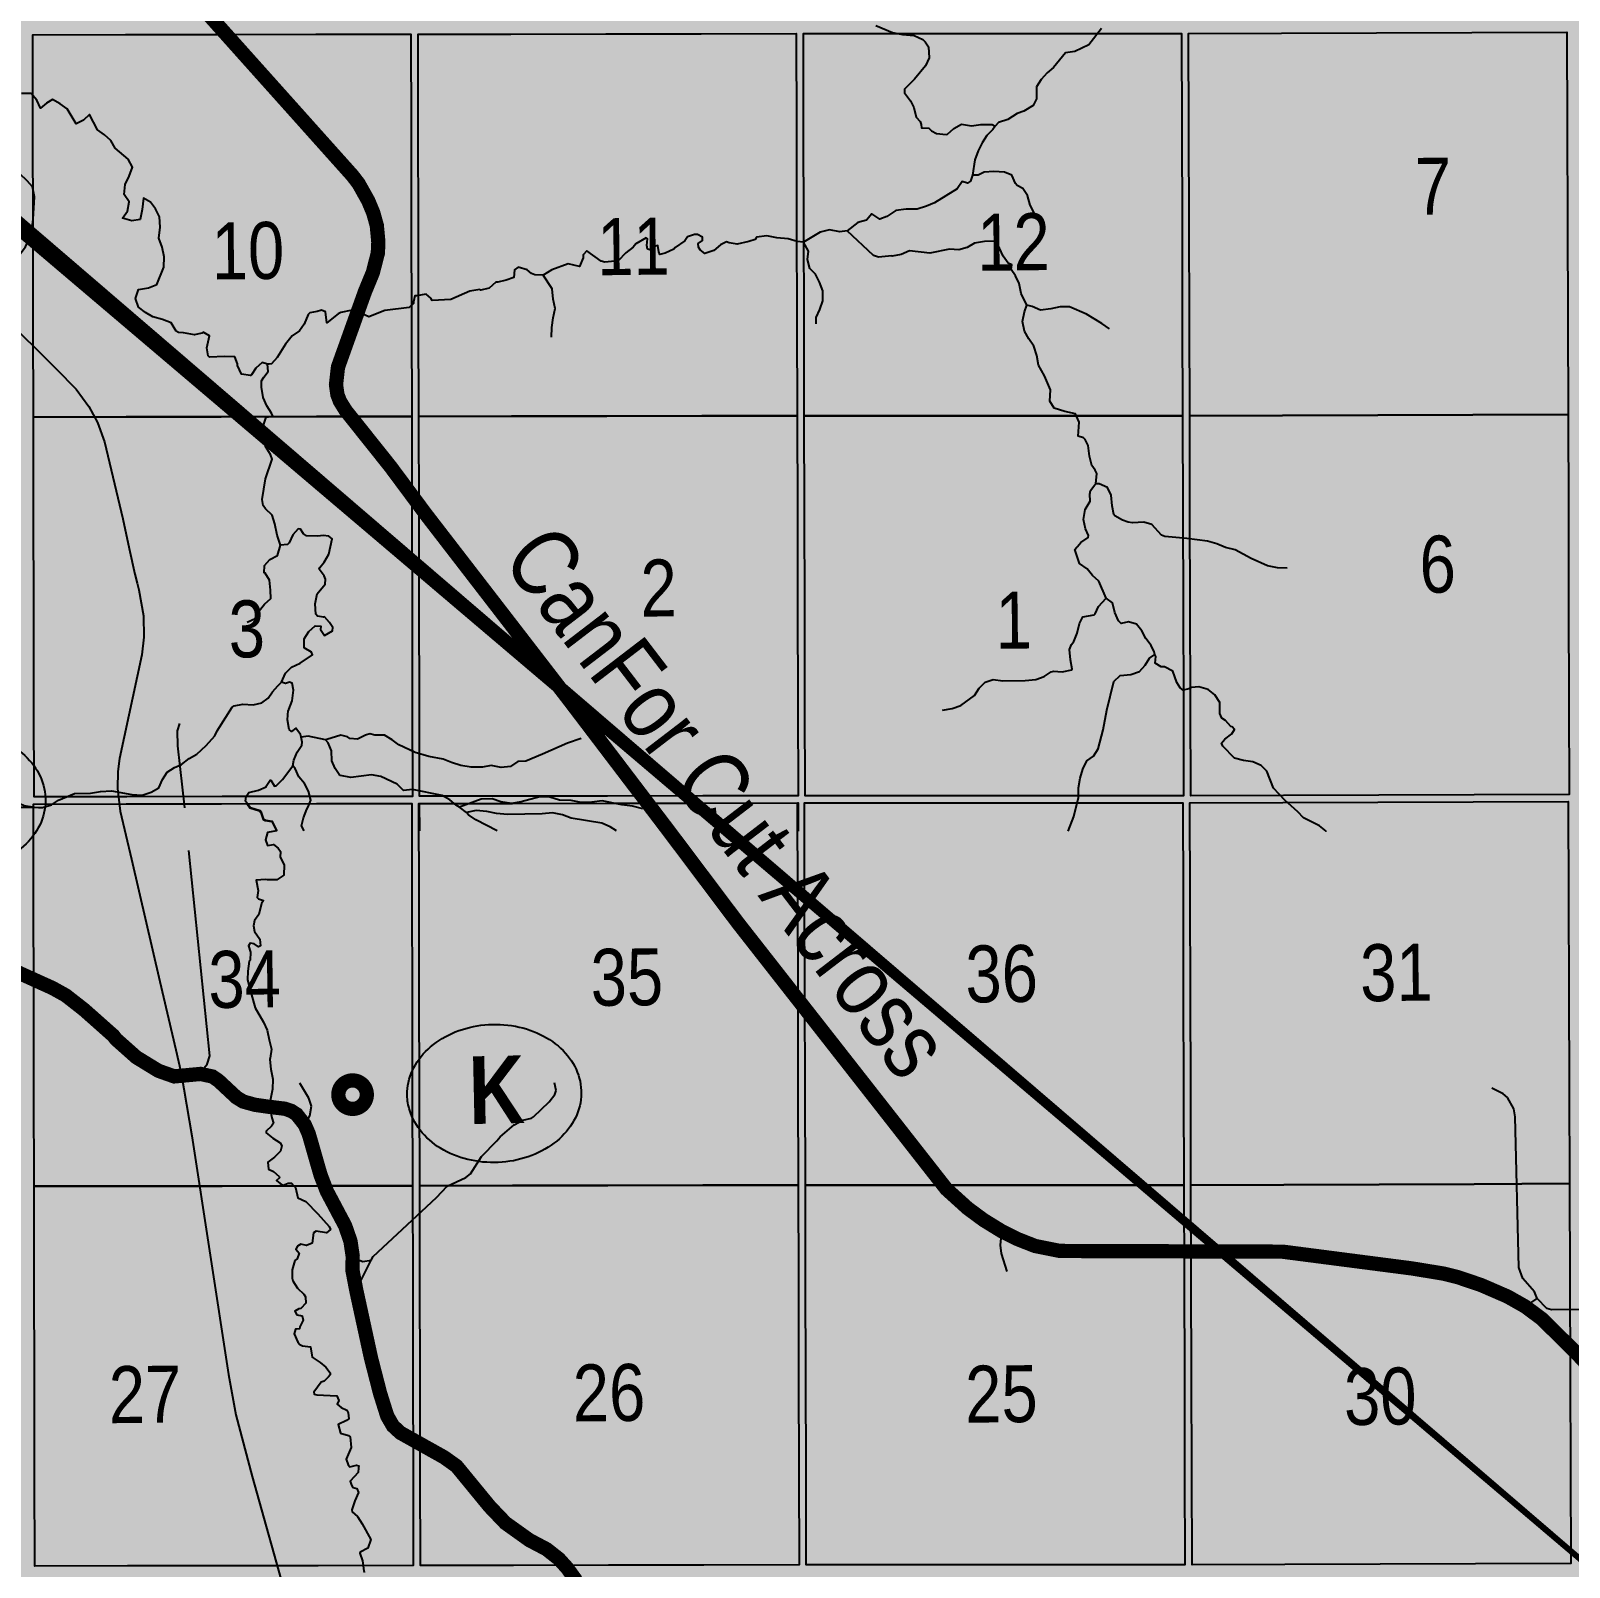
# Model space of a CAD drawing. Extents: x 405326 to 424052, y 6044755 to 6062236.
# Drawn here: x 417105 to 417320.5, y 6050368.1 to 6050583.2 of the extents above; entities that cross this region are included whole.
import ezdxf
from ezdxf.enums import TextEntityAlignment as Align

# ---------------------------------------------------------------- set-up
doc = ezdxf.new("R2010")
doc.units = 0
doc.header["$LTSCALE"] = 5
doc.linetypes.add('DASHED2', pattern=[9.525, 6.35, -3.175])
for name, color, linetype in [('33', 20, 'Continuous'), ('39', 28, 'Continuous'), ('P-PROPOSED', 10, 'Continuous'), ('Quarters', 8, 'Continuous'), ('RoadSeg', 57, 'DASHED2'), ('ROUTE-MAP-ROUTE', 90, 'Continuous'), ('T-WATER', 160, 'Continuous')]:
    doc.layers.add(name, color=color, linetype=linetype)
doc.layers.add('ROUTE-MAP-BACKGROUND-H', color=7, linetype='Continuous', true_color=0xf0ebff)
doc.styles.add('120', font='ARIALN.TTF', dxfattribs={"height": 13})
doc.styles.add('BOLD', font='ARIALNB.TTF')
doc.styles.add('TXT', font='ARIALN.TTF', dxfattribs={"height": 0.2})
doc.linetypes.add('TRACKS', pattern='A,3.81,[130,ltypeshp1.shx,S=6.35,R=0,X=0,Y=0],3.81', length=7.62)

# ---------------------------------------------------------------- blocks, each defined once
blk = doc.blocks.new('AA')
at = {"const_width": 4}
blk.add_lwpolyline([(-1, 0, 1), (1, 0, 1)], format="xyb", close=True, dxfattribs=at)
blk.add_circle((0, 0), 2)
blk = doc.blocks.new('Route_Letters')
h = blk.add_hatch(color=255)
h.dxf.hatch_style = 1
edge = h.paths.add_edge_path()
edge.add_ellipse((-0.12, 0.46), major_axis=(-11.97, 0), ratio=0.789318, start_angle=0, end_angle=360)
at = {"color": 5}
blk.add_open_spline([(-12.34, 0.46), (-12.34, -0.25), (-12.24, -0.97), (-11.72, -2.79), (-11.14, -3.88), (-9.56, -5.81), (-8.54, -6.66), (-6.22, -8.02), (-4.9, -8.54), (-2.12, -9.17), (-0.66, -9.3), (2.22, -9.13), (3.64, -8.84), (6.27, -7.89), (7.48, -7.22), (9.54, -5.6), (10.38, -4.64), (11.6, -2.54), (11.97, -1.4), (12.18, 0.91), (12.02, 2.08), (11.2, 4.3), (10.54, 5.35), (8.8, 7.2), (7.72, 7.99), (5.29, 9.24), (3.93, 9.68), (1.11, 10.18), (-0.35, 10.23), (-3.22, 9.91), (-4.61, 9.55), (-7.16, 8.47), (-8.32, 7.75), (-10.24, 6.02), (-11, 5.02), (-12.05, 2.86), (-12.32, 1.7), (-12.34, 0.52), (-12.34, 0.49), (-12.34, 0.46)], degree=3, knots=[0, 0, 0, 0, 0.219529, 0.219529, 0.575727, 0.575727, 0.931924, 0.931924, 1.288121, 1.288121, 1.644318, 1.644318, 2.000515, 2.000515, 2.356712, 2.356712, 2.712909, 2.712909, 3.069107, 3.069107, 3.425304, 3.425304, 3.781501, 3.781501, 4.137698, 4.137698, 4.493895, 4.493895, 4.850092, 4.850092, 5.20629, 5.20629, 5.562487, 5.562487, 5.918684, 5.918684, 6.274881, 6.274881, 6.283185, 6.283185, 6.283185, 6.283185], dxfattribs=at)
at = {"color": 14, "style": 'BOLD'}
blk.add_attdef('A', text='', height=9.5, dxfattribs=at).set_placement((0.22, 0.98), align=Align.MIDDLE)

msp = doc.modelspace()

# ---------------------------------------------------------------- hatches: boundary and pattern name
at = {"layer": 'ROUTE-MAP-BACKGROUND-H'}
h = msp.add_hatch(color=256, dxfattribs=at)
h.dxf.hatch_style = 1
h.paths.add_polyline_path([(417500.313, 6050470.993), (417499.828, 6050583.719), (417489.556, 6051448.866), (416064.545, 6051448.577), (416073.609, 6050477.938), (416071.924, 6050150.968), (416104.424, 6050150.804), (416615.018, 6050150.686), (416614.752, 6050098.449), (417501.84, 6050099.469), (417600.187, 6050099.469), (417600.187, 6050157.259), (417501.84, 6050157.777)])

# ---------------------------------------------------------------- linework, layer by layer
at = {"flags": 128}
msp.add_lwpolyline([(417432.321, 6050275.117, 0, 4.992, 0), (416765.681, 6050844.163, 4.992, 0, 0), (416430.349, 6051104.067, 0, 0, 0)], format="xyseb", dxfattribs=at)
at = {"layer": '39', "linetype": 'TRACKS', "flags": 128}
msp.add_lwpolyline([(416503.607, 6051030.809), (416502.861, 6051032.759), (416502.701, 6051033.902), (416502.703, 6051034.848), (416503.047, 6051035.976), (416503.195, 6051036.343), (416504.275, 6051038.909), (416504.215, 6051041.182), (416504.118, 6051041.86), (416503.421, 6051043.386), (416498.744, 6051050.496), (416497.98, 6051051.641), (416497.428, 6051052.39), (416496.354, 6051053.253), (416495.541, 6051053.721), (416492.529, 6051054.716), (416491.471, 6051055.212), (416490.918, 6051055.693), (416490.186, 6051056.344), (416489.098, 6051057.871), (416489.55, 6051055.767), (416490.098, 6051053.211), (416491.069, 6051050.344), (416492.22, 6051047.716), (416493.6, 6051045.313), (416495.533, 6051042.5), (416499.529, 6051036.718), (416503.607, 6051030.809), (416507.132, 6051025.636), (416508.236, 6051023.841), (416509.275, 6051021.905), (416510.459, 6051019.319), (416511.382, 6051016.424), (416516.855, 6050991.331), (416517.372, 6050989.058), (416518.293, 6050984.85), (416519.213, 6050980.755), (416520.376, 6050975.544), (416520.569, 6050974.259), (416520.727, 6050972.001), (416520.775, 6050971.436), (416520.728, 6050964.563), (416520.835, 6050945.861), (416521.092, 6050943.701), (416521.479, 6050942.035), (416522.306, 6050939.521), (416522.776, 6050938.461), (416523.654, 6050936.978), (416524.889, 6050935.168), (416526.272, 6050933.655), (416527.803, 6050932.354), (416528.828, 6050931.364), (416531.075, 6050929.567), (416543.043, 6050919.974), (416556.559, 6050909.123), (416563.562, 6050903.521), (416574.217, 6050896.233), (416586.681, 6050887.73), (416592.433, 6050883.797), (416613.569, 6050869.382), (416621.212, 6050863.98), (416626.362, 6050860.486), (416630.454, 6050858.095), (416632.101, 6050857.119), (416638.116, 6050853.484), (416638.833, 6050853.06), (416648.681, 6050847.317), (416652.594, 6050845.04), (416670.84, 6050834.293), (416672.568, 6050833.275), (416694.91, 6050820.339), (416705.561, 6050814.092), (416708.04, 6050812.622), (416716.571, 6050807.619), (416719.149, 6050806.22), (416719.475, 6050806.05), (416723.015, 6050804.594), (416728.204, 6050803.179), (416733.817, 6050802.061), (416737.733, 6050800.929), (416740.017, 6050799.912), (416741.045, 6050799.276), (416742.971, 6050797.807), (416744.716, 6050796.197), (416746.233, 6050794.348), (416747.571, 6050792.273), (416749.234, 6050788.871), (416749.74, 6050787.657), (416751.893, 6050783.069), (416752.513, 6050782.01), (416753.263, 6050781.064), (416757.93, 6050775.601), (416759.791, 6050774.104), (416761.749, 6050773.088), (416761.994, 6050772.961), (416764.59, 6050772.184), (416768.771, 6050771.35), (416770.028, 6050770.969), (416772.168, 6050769.727), (416773.099, 6050768.937), (416773.85, 6050767.991), (416774.47, 6050766.961), (416775.009, 6050765.818), (416775.841, 6050763.306), (416776.085, 6050761.866), (416776.493, 6050760.582), (416777.439, 6050758.154), (416779.626, 6050753.526), (416781.323, 6050750.167), (416782.107, 6050749.264), (416782.516, 6050748.883), (416782.793, 6050748.629), (416782.973, 6050748.46), (416784.819, 6050746.964), (416788.792, 6050744.116), (416791.447, 6050741.811), (416793.092, 6050740.087), (416793.826, 6050739.112), (416794.428, 6050738.025), (416795.504, 6050735.766), (416796.368, 6050733.239), (416797.037, 6050730.543), (416797.966, 6050726.437), (416799.042, 6050722.4), (416800.493, 6050718.758), (416802.238, 6050715.469), (416802.743, 6050714.254), (416803.069, 6050712.914), (416803.51, 6050711.686), (416803.82, 6050710.331), (416805.271, 6050706.703), (416807.228, 6050703.484), (416808.827, 6050701.732), (416809.659, 6050700.87), (416810.589, 6050700.121), (416812.955, 6050698.468), (416813.689, 6050697.959), (416817.753, 6050694.724), (416819.091, 6050693.241), (416820.136, 6050691.815), (416821.099, 6050690.149), (416821.915, 6050688.469), (416822.404, 6050687.03), (416823.025, 6050684.814), (416823.286, 6050683.276), (416823.368, 6050681.921), (416823.302, 6050679.015), (416822.959, 6050677.012), (416822.568, 6050675.249), (416821.963, 6050673.655), (416821.016, 6050671.638), (416817.815, 6050665.265), (416816.933, 6050663.235), (416816.312, 6050661.373), (416815.952, 6050659.61), (416815.772, 6050657.692), (416815.82, 6050656.168), (416816.032, 6050654.277), (416816.227, 6050653.374), (416816.912, 6050650.848), (416817.532, 6050649.013), (416817.957, 6050648.053), (416819.426, 6050645.469), (416820.944, 6050643.294), (416822.104, 6050642.136), (416823.296, 6050641.147), (416824.815, 6050640.073), (416827.15, 6050638.857), (416828.898, 6050638.15), (416831.805, 6050637.427), (416836.984, 6050637.24), (416839.745, 6050637.731), (416840.382, 6050637.844), (416842.375, 6050638.463), (416842.636, 6050638.548), (416842.897, 6050638.618), (416845.887, 6050639.548), (416848.68, 6050640.181), (416850.33, 6050640.307), (416855.246, 6050640.419), (416858.889, 6050640.629), (416861.502, 6050641.179), (416868.769, 6050643.803), (416871.382, 6050644.41), (416883.025, 6050645.443), (416885.426, 6050645.416), (416886.912, 6050645.346), (416893.021, 6050645.066), (416899.348, 6050645.745), (416902.192, 6050645.435), (416904.317, 6050644.772), (416905.641, 6050644.081), (416906.213, 6050643.729), (416906.72, 6050643.404), (416908.028, 6050642.262), (416909.123, 6050640.992), (416915.156, 6050634.502), (416916.219, 6050633.628), (416918.606, 6050631.921), (416919.799, 6050631.286), (416932.584, 6050625.054), (416933.811, 6050624.518), (416934.988, 6050624.124), (416936.148, 6050623.913), (416937.293, 6050623.814), (416938.453, 6050623.871), (416942.981, 6050624.382), (416944.289, 6050624.425), (416945.662, 6050624.341), (416947.019, 6050624.031), (416948.114, 6050623.608), (416949.144, 6050623.058), (416950.142, 6050622.396), (416951.189, 6050621.479), (416952.121, 6050620.35), (416955.016, 6050615.907), (416956.26, 6050614.158), (416956.996, 6050613.481), (416958.451, 6050612.339), (416959.808, 6050611.62), (416964.043, 6050609.887), (416969.472, 6050607.717), (416971.974, 6050607.281), (416974.017, 6050607.367), (416976.224, 6050608.075), (416978.299, 6050609.177), (416980.146, 6050609.855), (416981.976, 6050610.746), (416983.807, 6050611.396), (416987.092, 6050611.949), (416989.054, 6050612.064), (416992.47, 6050612.433), (416993.532, 6050612.547), (416997.848, 6050612.579), (416999.744, 6050612.425), (417001.952, 6050612.131), (417002.213, 6050612.089), (417007.265, 6050611.077), (417013.43, 6050608.628), (417015.295, 6050607.571), (417016.702, 6050606.571), (417018.289, 6050605.034), (417019.5, 6050603.638), (417024.572, 6050599.523), (417031.034, 6050594.859), (417033.308, 6050593.69), (417037.659, 6050592.228), (417040.03, 6050591.567), (417043.449, 6050589.652), (417047.083, 6050585.86), (417050.422, 6050582.35), (417053.761, 6050579.335), (417061.68, 6050575.76), (417064.559, 6050574.113), (417067.014, 6050572.931), (417069.174, 6050571.438), (417071.613, 6050569.085), (417076.132, 6050564.519), (417080.504, 6050560.136), (417081.077, 6050559.714), (417082.223, 6050558.869), (417084.531, 6050557.574), (417089.474, 6050554.604), (417091.667, 6050552.885), (417101.036, 6050543.417), (417108.62, 6050535.893), (417111.388, 6050533.019), (417113.175, 6050530.637), (417114.405, 6050528.353), (417115.375, 6050525.646), (417117.944, 6050514.869), (417118.817, 6050510.75), (417119.608, 6050507.153), (417119.937, 6050505.869), (417120.168, 6050504.952), (417120.828, 6050501.313), (417120.899, 6050498.307), (417120.608, 6050495.837), (417117.474, 6050481.354), (417117.216, 6050479.505), (417117.187, 6050477.134), (417117.568, 6050473.974), (417119.134, 6050467.231), (417123.106, 6050450.149), (417125.348, 6050440.558), (417126.106, 6050437.299), (417127.611, 6050428.525), (417132.744, 6050395.105), (417133.769, 6050389.448), (417136.061, 6050380.845), (417141.022, 6050363.003), (417141.417, 6050361.833), (417142.486, 6050359.493), (417143.832, 6050357.477), (417144.636, 6050356.604), (417146.506, 6050355.083), (417149.278, 6050352.704), (417153.18, 6050349.734), (417154.805, 6050348.057), (417156.874, 6050345.197), (417157.235, 6050344.577), (417162.017, 6050336.515), (417167.867, 6050326.705), (417168.442, 6050325.846), (417170.871, 6050322.972), (417173.448, 6050320.508), (417186.512, 6050308.004), (417187.595, 6050307.033), (417188.399, 6050306.146), (417189.927, 6050304.258), (417190.453, 6050303.455), (417191.932, 6050301.13), (417194.35, 6050296.831), (417195.04, 6050295.873), (417196.191, 6050293.815), (417196.816, 6050292.66), (417198.082, 6050290.631), (417198.642, 6050289.461), (417200.171, 6050286.811), (417200.467, 6050286.276), (417201.999, 6050282.85), (417202.378, 6050281.581), (417202.893, 6050278.746), (417206.152, 6050265.348), (417207.773, 6050258.706), (417210.818, 6050246.126), (417211.594, 6050243.602), (417212.534, 6050241.319), (417213.669, 6050239.205), (417217.237, 6050234.359), (417229.108, 6050218.456), (417230.045, 6050217.315), (417233.315, 6050213.894), (417241.613, 6050205.462), (417242.583, 6050204.449), (417250.488, 6050196.186), (417251.967, 6050194.708), (417253.365, 6050193.117), (417254.451, 6050191.441), (417255.391, 6050189.482), (417255.97, 6050187.536), (417256.221, 6050185.561), (417256.259, 6050183.572), (417255.825, 6050180.565), (417254.965, 6050177.275), (417254.282, 6050175.213), (417253.294, 6050171.204), (417251.378, 6050164.211), (417251.085, 6050163.195), (417250.745, 6050161.472), (417250.802, 6050158.114), (417251.238, 6050153.743), (417251.472, 6050152.021), (417251.533, 6050151.167)], dxfattribs=at)
at = {"layer": 'P-PROPOSED', "color": 90, "const_width": 1.999, "flags": 128}
msp.add_lwpolyline([(417128.208, 6050587.39), (417144.056, 6050569.68), (417150.091, 6050562.935), (417150.946, 6050561.823), (417152.295, 6050559.422), (417152.997, 6050557.74), (417153.501, 6050555.954), (417153.717, 6050553.63), (417153.649, 6050552.098), (417152.943, 6050549.355), (417151.835, 6050546.669), (417148.067, 6050536.141), (417147.787, 6050533.673), (417147.983, 6050532.28), (417148.336, 6050531.355), (417149.128, 6050530.075), (417155.418, 6050522.19), (417160.385, 6050515.509), (417180.643, 6050489.256), (417194.381, 6050471.2), (417204.052, 6050458.351), (417233.256, 6050421.084), (417236.241, 6050418.386), (417238.472, 6050416.737), (417241.034, 6050415.162), (417243.286, 6050414.046), (417245.702, 6050413.099), (417249.176, 6050412.408), (417273.474, 6050412.33), (417280.349, 6050412.308), (417298.429, 6050409.966), (417302.936, 6050409.23), (417304.876, 6050408.74), (417308.126, 6050407.644), (417311.853, 6050406.027), (417314.345, 6050404.617), (417316.643, 6050402.903), (417321.435, 6050398.181), (417329.199, 6050389.764)], dxfattribs=at)
at = {"layer": 'P-PROPOSED', "flags": 128}
for points in [[(417122.88, 6050436.794), (417123.082, 6050437.176), (417122.604, 6050437.415), (417120.254, 6050438.653), (417116.834, 6050441.688), (417116.586, 6050441.908), (417116.433, 6050442.043), (417116.184, 6050442.264), (417115.811, 6050442.596), (417115.438, 6050442.927), (417110.014, 6050447.737), (417108.943, 6050448.245), (417105.465, 6050449.894), (417104.461, 6050450.367)], [(417129.141, 6050436.846), (417129.66, 6050436.727), (417130.592, 6050436.43), (417131.312, 6050435.948), (417131.831, 6050435.458), (417133.443, 6050433.939), (417134.468, 6050433.187), (417135.631, 6050432.775), (417140.716, 6050432.011), (417141.54, 6050431.693), (417142.275, 6050431.116), (417143.083, 6050430.425), (417143.349, 6050430.196), (417143.318, 6050430.095), (417144.535, 6050425.442), (417144.738, 6050424.669), (417144.961, 6050424.005), (417145.115, 6050423.532), (417145.459, 6050422.484), (417145.82, 6050421.532), (417145.966, 6050421.149), (417148.725, 6050415.757), (417149.291, 6050414.182), (417149.576, 6050412.907), (417149.653, 6050412.573), (417149.706, 6050412.337), (417149.822, 6050411.312), (417149.805, 6050409.843), (417149.803, 6050409.647), (417149.864, 6050409.327), (417149.96, 6050408.821), (417150.056, 6050408.318), (417150.153, 6050407.812), (417150.334, 6050406.86), (417150.554, 6050405.848), (417150.697, 6050405.191), (417152.401, 6050397.35), (417153.06, 6050394.789), (417153.674, 6050392.407), (417153.987, 6050391.444), (417154.714, 6050389.097), (417155.532, 6050387.9), (417156.631, 6050386.715), (417158.594, 6050385.616), (417159.598, 6050385.054), (417162.775, 6050383.275), (417164.452, 6050382.079), (417169.078, 6050376.443), (417171.317, 6050374.099), (417174.701, 6050371.682), (417177.117, 6050370.408), (417178.802, 6050369.081), (417179.394, 6050368.427), (417179.898, 6050367.872)]]:
    msp.add_lwpolyline(points, dxfattribs=at)
at = {"layer": 'Quarters', "flags": 128}
for points in [[(417158.383, 6050529.223), (417145.055, 6050529.202), (417131.728, 6050529.181), (417118.4, 6050529.16), (417105.407, 6050529.14), (417105.385, 6050542.518), (417105.362, 6050555.896), (417105.34, 6050569.274), (417105.317, 6050582.651), (417118.305, 6050582.672), (417131.628, 6050582.693), (417144.951, 6050582.713), (417158.273, 6050582.734), (417158.301, 6050569.356), (417158.328, 6050555.978), (417158.355, 6050542.601)], [(417212.36, 6050529.308), (417199.033, 6050529.287), (417185.706, 6050529.265), (417172.379, 6050529.245), (417159.386, 6050529.224), (417159.359, 6050542.602), (417159.331, 6050555.98), (417159.304, 6050569.358), (417159.277, 6050582.736), (417172.265, 6050582.756), (417185.587, 6050582.777), (417198.909, 6050582.798), (417212.231, 6050582.819), (417212.264, 6050569.442), (417212.296, 6050556.064), (417212.328, 6050542.686)], [(417266.335, 6050529.299), (417253.008, 6050529.301), (417239.682, 6050529.303), (417226.355, 6050529.306), (417213.364, 6050529.308), (417213.331, 6050542.686), (417213.299, 6050556.064), (417213.267, 6050569.441), (417213.235, 6050582.819), (417226.222, 6050582.817), (417239.544, 6050582.815), (417252.865, 6050582.813), (417266.187, 6050582.811), (417266.224, 6050569.433), (417266.261, 6050556.055), (417266.298, 6050542.677)], [(417320.317, 6050529.502), (417306.989, 6050529.452), (417293.66, 6050529.402), (417280.332, 6050529.351), (417267.338, 6050529.302), (417267.301, 6050542.68), (417267.264, 6050556.058), (417267.227, 6050569.436), (417267.19, 6050582.814), (417280.179, 6050582.863), (417293.503, 6050582.914), (417306.826, 6050582.964), (417320.15, 6050583.014), (417320.191, 6050569.636), (417320.233, 6050556.258), (417320.275, 6050542.88)], [(417158.383, 6050529.223), (417158.41, 6050515.845), (417158.437, 6050502.467), (417158.465, 6050489.089), (417158.492, 6050476.046), (417145.16, 6050476.025), (417131.827, 6050476.004), (417118.495, 6050475.984), (417105.497, 6050475.963), (417105.475, 6050489.007), (417105.452, 6050502.384), (417105.43, 6050515.762), (417105.407, 6050529.14), (417118.4, 6050529.16), (417131.728, 6050529.181), (417145.055, 6050529.202)], [(417212.36, 6050529.308), (417212.392, 6050515.93), (417212.425, 6050502.552), (417212.457, 6050489.175), (417212.488, 6050476.131), (417199.157, 6050476.11), (417185.825, 6050476.089), (417172.493, 6050476.068), (417159.495, 6050476.048), (417159.468, 6050489.091), (417159.441, 6050502.469), (417159.414, 6050515.847), (417159.386, 6050529.224), (417172.379, 6050529.245), (417185.706, 6050529.265), (417199.033, 6050529.287)], [(417266.335, 6050529.299), (417266.372, 6050515.92), (417266.409, 6050502.542), (417266.446, 6050489.164), (417266.482, 6050476.121), (417253.151, 6050476.123), (417239.82, 6050476.126), (417226.489, 6050476.129), (417213.492, 6050476.131), (417213.46, 6050489.174), (417213.428, 6050502.552), (417213.396, 6050515.93), (417213.364, 6050529.308), (417226.355, 6050529.306), (417239.682, 6050529.303), (417253.008, 6050529.301)], [(417320.317, 6050529.502), (417320.359, 6050516.124), (417320.4, 6050502.746), (417320.442, 6050489.368), (417320.483, 6050476.325), (417307.15, 6050476.274), (417293.817, 6050476.224), (417280.484, 6050476.174), (417267.486, 6050476.125), (417267.449, 6050489.168), (417267.412, 6050502.546), (417267.375, 6050515.924), (417267.338, 6050529.302), (417280.332, 6050529.351), (417293.66, 6050529.402), (417306.989, 6050529.452)], [(417158.476, 6050434.916), (417158.504, 6050421.541), (417145.169, 6050421.52), (417131.834, 6050421.5), (417118.5, 6050421.479), (417105.499, 6050421.459), (417105.477, 6050434.834), (417105.454, 6050448.209), (417105.431, 6050461.585), (417105.409, 6050474.96), (417118.404, 6050474.98), (417131.734, 6050475.001), (417145.064, 6050475.022), (417158.394, 6050475.043), (417158.421, 6050461.667), (417158.449, 6050448.292)], [(417212.51, 6050421.625), (417199.176, 6050421.604), (417185.842, 6050421.583), (417172.507, 6050421.562), (417159.507, 6050421.542), (417159.48, 6050434.918), (417159.452, 6050448.293), (417159.425, 6050461.669), (417159.397, 6050475.044), (417172.393, 6050475.065), (417185.722, 6050475.085), (417199.052, 6050475.107), (417212.381, 6050475.128), (417212.413, 6050461.752), (417212.446, 6050448.376), (417212.478, 6050435.001)], [(417266.477, 6050435.002), (417266.514, 6050421.63), (417253.18, 6050421.629), (417239.846, 6050421.627), (417226.513, 6050421.626), (417213.513, 6050421.625), (417213.481, 6050435.001), (417213.449, 6050448.376), (417213.417, 6050461.752), (417213.384, 6050475.128), (417226.379, 6050475.125), (417239.707, 6050475.123), (417253.036, 6050475.12), (417266.365, 6050475.117), (417266.402, 6050461.746), (417266.439, 6050448.374)], [(417320.482, 6050435.202), (417320.524, 6050421.829), (417307.189, 6050421.78), (417293.853, 6050421.731), (417280.518, 6050421.682), (417267.517, 6050421.634), (417267.48, 6050435.005), (417267.443, 6050448.377), (417267.405, 6050461.749), (417267.368, 6050475.121), (417280.365, 6050475.17), (417293.695, 6050475.221), (417307.026, 6050475.271), (417320.357, 6050475.321), (417320.398, 6050461.948), (417320.44, 6050448.575)], [(417158.586, 6050381.415), (417158.613, 6050368.374), (417145.274, 6050368.353), (417131.934, 6050368.333), (417118.595, 6050368.313), (417105.59, 6050368.293), (417105.567, 6050381.334), (417105.545, 6050394.709), (417105.522, 6050408.084), (417105.499, 6050421.459), (417118.5, 6050421.479), (417131.834, 6050421.5), (417145.169, 6050421.52), (417158.504, 6050421.541), (417158.531, 6050408.165), (417158.559, 6050394.79)], [(417212.51, 6050421.625), (417212.543, 6050408.249), (417212.575, 6050394.874), (417212.607, 6050381.498), (417212.639, 6050368.457), (417199.3, 6050368.436), (417185.961, 6050368.415), (417172.622, 6050368.395), (417159.617, 6050368.375), (417159.59, 6050381.416), (417159.562, 6050394.792), (417159.535, 6050408.167), (417159.507, 6050421.542), (417172.507, 6050421.562), (417185.842, 6050421.583), (417199.176, 6050421.604)], [(417266.625, 6050381.514), (417266.661, 6050368.477), (417253.323, 6050368.472), (417239.984, 6050368.467), (417226.646, 6050368.462), (417213.642, 6050368.457), (417213.61, 6050381.498), (417213.578, 6050394.874), (417213.546, 6050408.25), (417213.513, 6050421.625), (417226.513, 6050421.626), (417239.846, 6050421.627), (417253.18, 6050421.629), (417266.514, 6050421.63), (417266.551, 6050408.258), (417266.588, 6050394.886)], [(417320.65, 6050381.71), (417320.691, 6050368.671), (417307.351, 6050368.623), (417294.011, 6050368.575), (417280.67, 6050368.527), (417267.664, 6050368.48), (417267.628, 6050381.518), (417267.591, 6050394.89), (417267.554, 6050408.262), (417267.517, 6050421.634), (417280.518, 6050421.682), (417293.853, 6050421.731), (417307.189, 6050421.78), (417320.524, 6050421.829), (417320.566, 6050408.456), (417320.608, 6050395.083)]]:
    msp.add_lwpolyline(points, close=True, dxfattribs=at)
for points in [[(417159.505, 6050471.224), (417159.497, 6050475.044), (417172.495, 6050475.065), (417185.827, 6050475.085), (417199.159, 6050475.107), (417212.491, 6050475.128), (417212.5, 6050471.188)], [(417265.057, 6050475.118), (417266.365, 6050475.117), (417266.402, 6050461.746), (417266.439, 6050448.374), (417266.477, 6050435.002), (417266.514, 6050421.63), (417265.163, 6050421.63)]]:
    msp.add_lwpolyline(points, dxfattribs=at)
at = {"layer": 'RoadSeg'}
for p, q in [((417170.305, 6050427.825), (417170.792, 6050428.401)), ((417150.625, 6050406.913), (417152.731, 6050411.111)), ((417314.345, 6050404.617), (417315.984, 6050405.749))]:
    msp.add_line(p, q, dxfattribs=at)
at = {"layer": 'RoadSeg', "flags": 128}
for points in [[(417341.519, 6050375.19), (417329.199, 6050389.764), (417321.435, 6050398.181), (417316.643, 6050402.903), (417314.345, 6050404.617), (417311.853, 6050406.027), (417308.126, 6050407.644), (417304.876, 6050408.74), (417302.936, 6050409.23), (417298.429, 6050409.966), (417280.349, 6050412.308), (417273.474, 6050412.33), (417249.176, 6050412.408), (417245.702, 6050413.099), (417243.286, 6050414.046), (417241.034, 6050415.162), (417238.472, 6050416.737), (417236.241, 6050418.386), (417233.256, 6050421.084), (417204.052, 6050458.351), (417194.381, 6050471.2), (417180.643, 6050489.256), (417160.385, 6050515.509), (417155.418, 6050522.19), (417149.128, 6050530.075), (417148.336, 6050531.355), (417147.983, 6050532.28), (417147.787, 6050533.673), (417148.067, 6050536.141), (417151.835, 6050546.669), (417152.943, 6050549.355), (417153.649, 6050552.098), (417153.717, 6050553.63), (417153.501, 6050555.954), (417152.997, 6050557.74), (417152.295, 6050559.422), (417150.946, 6050561.823), (417150.091, 6050562.935), (417144.056, 6050569.68), (417128.208, 6050587.39), (417126.533, 6050589.483), (417121.733, 6050594.572), (417120.503, 6050596.109), (417099.714, 6050633.23), (417086.824, 6050655.747), (417080.472, 6050666.525), (417033.765, 6050748.843), (417012.154, 6050787.078), (417010.568, 6050789.673), (417007.902, 6050792.977), (417006.852, 6050793.886), (417004.258, 6050795.361), (416987.188, 6050803.216), (416963.945, 6050813.467), (416933.435, 6050827.456), (416930.005, 6050829.146), (416928.115, 6050830.404), (416926.383, 6050832.064), (416920.84, 6050839.232), (416891.182, 6050878.793), (416877.217, 6050897.094), (416860.443, 6050919.162), (416852.493, 6050931.536), (416851.847, 6050932.188), (416850.703, 6050934.326), (416842.886, 6050946.737), (416805.699, 6051005.468), (416802.949, 6051009.602), (416800.938, 6051011.855), (416799.685, 6051012.86), (416798.338, 6051013.629), (416792.153, 6051016.559), (416789.639, 6051017.436), (416773.589, 6051024.281), (416766.399, 6051027.521), (416759.113, 6051030.627), (416748.056, 6051035.781), (416745.81, 6051036.598), (416744.875, 6051036.745)], [(417126.597, 6050474.431), (417125.642, 6050483.092), (417125.596, 6050485.221), (417125.94, 6050486.26)], [(417128.822, 6050437.187), (417129.076, 6050437.757), (417129.725, 6050438.536), (417130.098, 6050439.742), (417126.597, 6050474.431)], [(417061.293, 6050455.212), (417082.438, 6050454.86), (417090.686, 6050454.969), (417092.748, 6050454.98), (417094.919, 6050454.56), (417102.666, 6050451.665), (417108.073, 6050449.219), (417109.925, 6050448.194), (417112.496, 6050446.186), (417116.599, 6050442.548), (417116.975, 6050442.057), (417119.824, 6050439.523), (417122.925, 6050437.626), (417125.137, 6050436.842), (417128.822, 6050437.187), (417130.493, 6050436.823), (417131.337, 6050436.242), (417133.849, 6050433.901), (417134.793, 6050433.322), (417136.466, 6050432.859), (417138.534, 6050432.57), (417139.235, 6050432.485), (417140.636, 6050432.315), (417141.541, 6050432.002), (417142.283, 6050431.519), (417143.411, 6050430.079), (417143.971, 6050428.794), (417145.624, 6050423.041), (417146.504, 6050420.764), (417149.069, 6050415.929), (417149.813, 6050413.782), (417150.124, 6050411.693), (417150.121, 6050411.426), (417150.101, 6050409.663), (417150.625, 6050406.913), (417152.691, 6050397.41), (417153.96, 6050392.481), (417154.959, 6050389.308), (417155.754, 6050387.928), (417156.806, 6050386.952), (417162.934, 6050383.523), (417164.656, 6050382.296), (417169.301, 6050376.64), (417171.513, 6050374.325), (417174.857, 6050371.935), (417177.28, 6050370.656), (417179.005, 6050369.296), (417180.13, 6050368.056), (417181.432, 6050366.254), (417183.543, 6050362.406), (417184.634, 6050361.199), (417186.49, 6050359.941), (417190.292, 6050357.926), (417191.265, 6050357.548), (417194.571, 6050356.953), (417196.989, 6050355.874), (417197.701, 6050355.257), (417198.931, 6050353.719), (417201.844, 6050349.723), (417203.167, 6050348.554), (417204.671, 6050348.187), (417207.965, 6050348.19), (417210.696, 6050348.016), (417212.769, 6050347.561), (417214.147, 6050346.859), (417214.793, 6050346.24), (417217.935, 6050340.852), (417220.177, 6050338.67), (417221.597, 6050337.603), (417224.361, 6050335.899), (417225.648, 6050334.828), (417229.372, 6050330.251), (417230.492, 6050329.177), (417232.585, 6050327.757), (417237.883, 6050325.808), (417261.953, 6050317.14), (417265.036, 6050316.074), (417267.04, 6050315.718), (417268.133, 6050315.908), (417269.024, 6050316.259), (417271.185, 6050317.902)], [(417315.984, 6050405.749), (417315.597, 6050406.706), (417313.995, 6050408.535), (417313.43, 6050410.086), (417312.913, 6050431.166), (417312.723, 6050432.293), (417311.824, 6050433.904), (417311.215, 6050434.39), (417308.961, 6050435.539), (417307.938, 6050436.748), (417307.541, 6050438.204), (417307.558, 6050438.936), (417307.841, 6050439.707)], [(417143.411, 6050430.079), (417144.117, 6050431.325), (417144.354, 6050432.694), (417143.998, 6050433.784), (417142.722, 6050435.886)], [(417170.792, 6050428.401), (417172.719, 6050430.072), (417173.97, 6050430.698), (417175.161, 6050430.989), (417175.456, 6050431.195), (417177.641, 6050433.271), (417178.451, 6050434.286), (417178.638, 6050434.856), (417178.382, 6050435.948)], [(417152.731, 6050411.111), (417152.986, 6050411.621), (417161.859, 6050419.894), (417163.355, 6050421.49), (417165.957, 6050422.709), (417166.612, 6050423.189), (417168.157, 6050425.617), (417170.305, 6050427.825)], [(417241.786, 6050409.523), (417240.967, 6050412.033), (417240.842, 6050413.229), (417241.034, 6050415.162)], [(417150.121, 6050411.426), (417151.554, 6050410.955), (417152.731, 6050411.111)], [(417332.877, 6050404.48), (417331.085, 6050404.275), (417318.014, 6050404.163), (417317.344, 6050404.348), (417315.984, 6050405.749)]]:
    msp.add_lwpolyline(points, dxfattribs=at)
at = {"layer": 'ROUTE-MAP-ROUTE', "const_width": 2, "flags": 128}
msp.add_lwpolyline([(417102.666, 6050451.665), (417108.073, 6050449.219), (417109.925, 6050448.194), (417112.496, 6050446.186), (417116.599, 6050442.548), (417116.975, 6050442.057), (417119.824, 6050439.523), (417122.925, 6050437.626), (417125.137, 6050436.842), (417128.822, 6050437.187), (417130.493, 6050436.823), (417131.337, 6050436.242), (417133.849, 6050433.901), (417134.793, 6050433.322), (417136.466, 6050432.859), (417138.534, 6050432.57), (417139.235, 6050432.485), (417140.636, 6050432.315), (417141.541, 6050432.002), (417142.283, 6050431.519), (417143.411, 6050430.079), (417143.971, 6050428.794), (417145.624, 6050423.041), (417146.504, 6050420.764), (417149.069, 6050415.929), (417149.813, 6050413.782), (417150.124, 6050411.693), (417150.121, 6050411.426), (417150.101, 6050409.663), (417150.625, 6050406.913), (417152.691, 6050397.41), (417153.96, 6050392.481), (417154.959, 6050389.308), (417155.754, 6050387.928), (417156.806, 6050386.952), (417162.934, 6050383.523), (417164.656, 6050382.296), (417169.301, 6050376.64), (417171.513, 6050374.325), (417174.857, 6050371.935), (417177.28, 6050370.656), (417179.005, 6050369.296), (417180.13, 6050368.056), (417181.432, 6050366.254)], dxfattribs=at)
at = {"layer": 'T-WATER'}
for p, q in [((417166.062, 6050473.785), (417165.062, 6050474.509)), ((417138.544, 6050439.239), (417138.588, 6050438.734)), ((417138.598, 6050433.299), (417138.589, 6050432.697))]:
    msp.add_line(p, q, dxfattribs=at)
at = {"layer": 'T-WATER', "flags": 128}
for points in [[(417223.364, 6050583.945), (417225.71, 6050582.949), (417227.136, 6050582.665), (417228.745, 6050582.567), (417229.944, 6050581.976), (417230.269, 6050581.663), (417230.774, 6050580.94), (417230.863, 6050579.434), (417230.328, 6050578.279), (417228.782, 6050576.419), (417227.393, 6050575.046), (417227.402, 6050574.543), (417228.24, 6050573.403), (417228.697, 6050572.451), (417229.043, 6050571.1), (417229.596, 6050570.5), (417229.745, 6050570.093), (417229.786, 6050569.644), (417230.794, 6050569.556), (417231.169, 6050569.187), (417231.883, 6050568.829), (417233.215, 6050568.681), (417233.4, 6050568.75), (417234.308, 6050569.514), (417235.378, 6050570.136), (417236.764, 6050569.908), (417238.088, 6050570.107), (417239.668, 6050570.099), (417240.082, 6050569.87)], [(417254.984, 6050583.546), (417253.224, 6050581.231), (417251.236, 6050580.313), (417249.952, 6050580.112), (417248.25, 6050578.084), (417247.358, 6050577.328), (417246.523, 6050576.405), (417245.895, 6050575.361), (417245.864, 6050573.675), (417245.436, 6050572.768), (417244.123, 6050571.96), (417243.163, 6050571.624), (417241.873, 6050570.785), (417240.552, 6050570.378), (417240.082, 6050569.87)], [(417125.402, 6050541.181), (417124.698, 6050542.313), (417123.502, 6050542.814), (417122.154, 6050543.167), (417121.091, 6050543.794), (417120.142, 6050544.524), (417119.708, 6050545.725), (417120.135, 6050546.97), (417121.521, 6050547.207), (417122.677, 6050547.697), (417123.664, 6050550.133), (417123.708, 6050551.575), (417123.429, 6050552.935), (417122.998, 6050554.163), (417123.156, 6050555.74), (417123.068, 6050557.181), (417122.501, 6050558.272), (417121.787, 6050559.222), (417120.845, 6050559.759), (417120.664, 6050558.198), (417120.353, 6050556.785), (417119.177, 6050556.584), (417117.883, 6050556.989), (417118.574, 6050557.958), (417118.801, 6050559.257), (417118.143, 6050560.284), (417118.279, 6050561.698), (417118.843, 6050562.843), (417119.267, 6050564.109), (417118.685, 6050565.213), (417116.862, 6050566.766), (417116.26, 6050567.843), (417115.391, 6050568.65), (417114.395, 6050569.346), (417113.28, 6050571.494), (417112.432, 6050570.69), (417111.394, 6050570.188), (417110.149, 6050572.284), (417109.156, 6050572.982), (417108.078, 6050573.589), (417107.225, 6050573.074), (417106.426, 6050572.385), (417105.874, 6050573.509), (417105.095, 6050574.422), (417103.737, 6050574.44)], [(417240.082, 6050569.87), (417239.755, 6050569.375), (417238.948, 6050568.526), (417238.271, 6050567.541), (417237.708, 6050566.411), (417237.239, 6050565.165), (417236.936, 6050563.015)], [(417100.769, 6050551.23), (417102.49, 6050551.442), (417103.566, 6050551.999), (417104.304, 6050552.959), (417104.81, 6050554.032), (417105.199, 6050555.357), (417105.392, 6050556.829), (417105.571, 6050559.98), (417105.282, 6050561.343), (417104.552, 6050562.218), (417103.524, 6050563.195)], [(417236.936, 6050563.015), (417236.663, 6050562.15), (417236.243, 6050561.876), (417235.487, 6050562.111), (417234.751, 6050561.068), (417231.609, 6050559.145), (417230.468, 6050558.64), (417229.191, 6050558.246), (417227.642, 6050558.25), (417226.187, 6050558.067), (417224.941, 6050557.218), (417223.944, 6050556.836), (417222.836, 6050557.594), (417222.075, 6050556.713), (417220.871, 6050556.38), (417219.355, 6050555.215)], [(417246.011, 6050557.305), (417245.548, 6050557.741), (417244.99, 6050558.808), (417244.635, 6050560.128), (417243.956, 6050561.133), (417243.158, 6050561.555), (417242.928, 6050561.842), (417242.433, 6050562.994), (417241.386, 6050563.416), (417239.927, 6050563.531), (417238.562, 6050563.439), (417237.733, 6050562.978), (417236.936, 6050563.015)], [(417213.273, 6050553.627), (417212.38, 6050553.692), (417211.088, 6050554.092), (417209.52, 6050554.228), (417208.099, 6050554.495), (417206.656, 6050554.328), (417206.482, 6050554.001), (417205.594, 6050553.689), (417203.971, 6050553.359), (417202.844, 6050553.522), (417202.485, 6050553.655), (417201.615, 6050553.266), (417200.713, 6050552.457), (417199.446, 6050552.047), (417198.785, 6050552.543), (417198.563, 6050552.912), (417198.51, 6050553.441), (417199.128, 6050553.843), (417199.126, 6050554.313), (417198.408, 6050554.708), (417198.013, 6050554.701), (417196.995, 6050554.344), (417196.624, 6050553.804), (417195.277, 6050552.887), (417195.08, 6050552.657), (417193.903, 6050552.082), (417193.157, 6050551.913), (417192.999, 6050552.248), (417192.853, 6050553.136), (417192.373, 6050553.029), (417191.935, 6050552.506), (417191.413, 6050552.654), (417191.311, 6050553.145), (417191.395, 6050554.087), (417191.213, 6050554.23), (417189.784, 6050553.376), (417189.414, 6050552.938), (417188.379, 6050552.113), (417187.32, 6050550.986), (417185.425, 6050550.803), (417184.907, 6050550.958), (417182.931, 6050552.401), (417182.398, 6050551.851), (417182.381, 6050551.412), (417181.867, 6050550.209), (417180.293, 6050550.582), (417177.999, 6050549.729), (417176.797, 6050549.02)], [(417219.355, 6050555.215), (417218.358, 6050555.048), (417216.884, 6050555.324), (417215.593, 6050555.017), (417213.273, 6050553.627)], [(417244.512, 6050544.798), (417243.743, 6050546.436), (417243.475, 6050547.809), (417242.934, 6050548.897), (417242.318, 6050549.787), (417242.416, 6050550.433), (417241.905, 6050550.684), (417241.203, 6050551.674), (417240.678, 6050552.793), (417240.018, 6050553.774), (417238.616, 6050553.698), (417237.199, 6050553.481), (417236.178, 6050552.883), (417234.994, 6050552.534), (417233.707, 6050552.661), (417230.923, 6050552.076), (417228.078, 6050552.386), (417226.909, 6050551.9), (417225.673, 6050551.643), (417225.62, 6050551.69), (417223.747, 6050551.515), (417223.054, 6050551.751), (417219.355, 6050555.215)], [(417215.045, 6050542.164), (417215.039, 6050543.052), (417215.564, 6050544.176), (417215.94, 6050545.422), (417215.982, 6050546.826), (417215.483, 6050548.038), (417214.911, 6050549.142), (417214.121, 6050549.915), (417213.812, 6050551.208), (417213.962, 6050552.358), (417213.273, 6050553.627)], [(417176.797, 6050549.02), (417175.622, 6050549.045), (417175.158, 6050549.228), (417174.538, 6050549.73), (417173.308, 6050550.098), (417172.793, 6050549.766), (417172.669, 6050548.681), (417171.612, 6050548.282), (417170.46, 6050548.014), (417170.181, 6050548.015), (417169.232, 6050547.172), (417168.086, 6050546.908), (417167.91, 6050546.985), (417166.506, 6050546.745), (417163.88, 6050545.583), (417161.256, 6050545.468), (417161.081, 6050545.771), (417160.392, 6050546.35), (417159.063, 6050546.096), (417158.809, 6050546.112), (417158.62, 6050545.288), (417158.66, 6050545.016), (417158.054, 6050544.452), (417154.615, 6050544.069), (417152.405, 6050543.151), (417150.62, 6050543.974), (417149.829, 6050544.038), (417148.457, 6050543.755), (417148.067, 6050543.566), (417146.489, 6050542.32), (417146.3, 6050543.852), (417145.756, 6050544.121), (417145.141, 6050543.91), (417144.104, 6050543.717), (417143.891, 6050543.515), (417143.334, 6050542.161), (417142.667, 6050541.216), (417141.654, 6050540.497), (417140.726, 6050539.343), (417139.53, 6050537.459), (417138.746, 6050536.573), (417138.424, 6050536.547), (417138.332, 6050536.539), (417138.177, 6050536.527)], [(417177.963, 6050540.313), (417178.027, 6050541.691), (417178.197, 6050543.039), (417178.466, 6050544.354), (417178.182, 6050545.637), (417178.044, 6050547.066), (417176.797, 6050549.02)], [(417254.171, 6050519.782), (417254.31, 6050521.214), (417254.116, 6050521.713), (417253.65, 6050522.369), (417253.303, 6050523.679), (417253.11, 6050525.136), (417252.689, 6050525.972), (417252.443, 6050526.206), (417251.732, 6050526.47), (417251.842, 6050528.436), (417251.346, 6050529.602), (417249.828, 6050529.908), (417248.375, 6050530.387), (417247.758, 6050531.345), (417247.855, 6050532.951), (417247, 6050534.917), (417246.184, 6050536.386), (417245.913, 6050537.761), (417245.523, 6050539.065), (417244.794, 6050540.08), (417244.221, 6050541.182), (417243.914, 6050542.515), (417244.217, 6050543.865), (417244.512, 6050544.798)], [(417256.092, 6050541.497), (417255.036, 6050542.245), (417252.873, 6050543.535), (417250.491, 6050544.561), (417249.195, 6050544.56), (417247.871, 6050544.285), (417246.461, 6050544.106), (417245.29, 6050544.624), (417244.512, 6050544.798)], [(417138.177, 6050536.527), (417137.425, 6050536.781), (417136.571, 6050535.969), (417135.954, 6050535.029), (417135.806, 6050534.941), (417134.56, 6050535.128), (417134.015, 6050536.343), (417134, 6050536.596), (417133.599, 6050537.559), (417132.162, 6050537.633), (417130.078, 6050537.527), (417129.866, 6050537.726), (417129.711, 6050538.809), (417130.074, 6050540.513), (417129.207, 6050541.037), (417128.976, 6050540.897), (417127.967, 6050540.645), (417126.452, 6050540.909), (417125.753, 6050540.954), (417125.402, 6050541.181)], [(417140.017, 6050511.19), (417139.541, 6050512.594), (417139.213, 6050514.202), (417138.866, 6050515.385), (417137.931, 6050516.272), (417137.596, 6050516.752), (417137.445, 6050517.606), (417137.912, 6050520.478), (417138.853, 6050523.224), (417138.619, 6050523.909), (417137.928, 6050525.017), (417138.117, 6050525.781), (417138.4, 6050526.064), (417138.55, 6050526.943), (417138.431, 6050527.17), (417137.65, 6050527.989), (417137.995, 6050529.1), (417138.926, 6050529.25), (417138.748, 6050529.682), (417138.091, 6050530.698), (417137.587, 6050531.855), (417137.34, 6050533.306), (417137.34, 6050534.212), (417137.661, 6050534.738), (417138.272, 6050535.512), (417138.177, 6050536.527)], [(417255.652, 6050503.808), (417254.596, 6050506.154), (417253.716, 6050506.959), (417252.968, 6050507.881), (417251.899, 6050508.632), (417251.26, 6050510.6), (417251.516, 6050510.936), (417251.644, 6050511.021), (417252.106, 6050511.588), (417253.107, 6050512.261), (417253.16, 6050512.538), (417252.75, 6050513.475), (417252.442, 6050514.799), (417252.699, 6050516.214), (417253.393, 6050517.343), (417253.371, 6050518.342), (417253.451, 6050518.838), (417254.032, 6050519.672), (417254.171, 6050519.782)], [(417280.974, 6050507.978), (417279.64, 6050508.045), (417278.249, 6050508.329), (417275.938, 6050509.336), (417273.724, 6050510.553), (417272.349, 6050510.886), (417271.153, 6050511.401), (417269.845, 6050511.741), (417266.935, 6050512.131), (417263.858, 6050512.398), (417263.406, 6050512.604), (417262.055, 6050514.098), (417260.893, 6050514.43), (417259.324, 6050514.343), (417258.718, 6050514.42), (417257.905, 6050514.7), (417256.859, 6050515.316), (417256.712, 6050515.486), (417256.483, 6050516.71), (417256.348, 6050518.199), (417255.817, 6050519.283), (417254.663, 6050519.774), (417254.171, 6050519.782)], [(417140.14, 6050492.004), (417140.717, 6050493.277), (417141.532, 6050494.14), (417142.765, 6050494.677), (417144.497, 6050495.856), (417144.379, 6050496.236), (417143.31, 6050496.845), (417143.325, 6050498.116), (417143.983, 6050499.138), (417144.887, 6050499.899), (417145.686, 6050499.862), (417145.612, 6050499.411), (417146.154, 6050498.543), (417147.304, 6050499.231), (417147.349, 6050499.66), (417146.884, 6050500.357), (417146.156, 6050501.178), (417146.021, 6050501.139), (417145.173, 6050501.267), (417144.959, 6050501.559), (417144.864, 6050502.984), (417145.139, 6050504.4), (417146.278, 6050505.767), (417146.303, 6050506.442), (417146.121, 6050506.927), (417145.438, 6050507.825), (417145.522, 6050508.09), (417146.152, 6050508.829), (417146.764, 6050509.96), (417147.24, 6050512.088), (417146.777, 6050512.482), (417145.996, 6050512.544), (417145.262, 6050512.441), (417143.635, 6050512.505), (417143.224, 6050512.809), (417142.808, 6050513.429), (417142.497, 6050513.479), (417141.742, 6050512.649), (417141.245, 6050511.546), (417140.997, 6050511.279), (417140.017, 6050511.19)], [(417135.362, 6050500.413), (417136.484, 6050500.921), (417137.048, 6050502.027), (417137.794, 6050502.948), (417138.652, 6050503.744), (417138.626, 6050504.904), (417138.465, 6050506.328), (417137.847, 6050507.303), (417137.725, 6050507.334), (417137.769, 6050508.375), (417138.515, 6050509.208), (417139.588, 6050509.752), (417140.017, 6050511.19)], [(417232.718, 6050488.11), (417234.089, 6050488.332), (417235.292, 6050488.741), (417237.206, 6050490.156), (417237.875, 6050491.171), (417238.678, 6050492.009), (417239.837, 6050492.423), (417241.184, 6050492.2), (417244.289, 6050492.276), (417245.774, 6050492.4), (417246.96, 6050492.801), (417247.945, 6050493.486), (417248.277, 6050493.565), (417249.462, 6050493.456), (417250.823, 6050493.74), (417250.873, 6050493.836), (417250.643, 6050495.151), (417250.519, 6050496.62), (417250.77, 6050497.304), (417251.121, 6050497.72), (417251.587, 6050498.876), (417251.884, 6050500.258), (417252.391, 6050501.158), (417253.966, 6050501.468), (417254.103, 6050501.582), (417254.585, 6050502.602), (417255.652, 6050503.808)], [(417262.476, 6050495.918), (417262.337, 6050496.257), (417261.94, 6050497.164), (417261.191, 6050498.129), (417260.628, 6050499.207), (417259.871, 6050500.157), (417258.758, 6050500.45), (417257.732, 6050500.232), (417257.375, 6050500.607), (417256.844, 6050501.759), (417256.542, 6050503.114), (417255.652, 6050503.808)], [(417250.325, 6050471.163), (417251.115, 6050473.223), (417251.785, 6050475.881), (417251.752, 6050477.235), (417252.009, 6050478.59), (417252.386, 6050479.861), (417252.911, 6050481.02), (417253.852, 6050481.675), (417254.51, 6050482.687), (417255.216, 6050485.347), (417255.73, 6050488.102), (417256.729, 6050492.101), (417257.592, 6050492.94), (417259.1, 6050493.09), (417260.317, 6050493.537), (417261.079, 6050494.385), (417261.727, 6050495.392), (417262.476, 6050495.918)], [(417286.458, 6050471.138), (417286.424, 6050471.159), (417285.496, 6050471.895), (417283.283, 6050473.055), (417282.458, 6050473.896), (417280.676, 6050475.508), (417279.062, 6050477.206), (417278.149, 6050479.554), (417277.323, 6050480.384), (417276.18, 6050480.882), (417274.854, 6050481.057), (417273.611, 6050481.385), (417271.983, 6050483.072), (417271.798, 6050483.477), (417272.277, 6050484.062), (417273.23, 6050484.782), (417273.618, 6050485.396), (417273.263, 6050485.781), (417273.078, 6050485.806), (417272.359, 6050486.64), (417271.837, 6050486.993), (417271.569, 6050487.63), (417271.533, 6050489.19), (417270.847, 6050490.241), (417269.929, 6050490.988), (417268.597, 6050491.362), (417267.597, 6050491.28), (417267.193, 6050491.073), (417266.412, 6050490.927), (417265.995, 6050491.216), (417265.524, 6050491.986), (417264.962, 6050493.566), (417263.784, 6050494.172), (417263.363, 6050494.191), (417262.505, 6050494.669), (417262.597, 6050495.625), (417262.476, 6050495.918)], [(417133.534, 6050488.728), (417134.733, 6050488.97), (417136.178, 6050488.874), (417137.419, 6050489.149), (417138.282, 6050489.77), (417138.895, 6050490.673), (417139.624, 6050491.508), (417140.14, 6050492.004)], [(417142.901, 6050484.321), (417142.827, 6050484.709), (417142.162, 6050485.601), (417141.539, 6050485.115), (417141.223, 6050485.391), (417140.973, 6050486.761), (417141.074, 6050488.069), (417141.177, 6050488.179), (417141.65, 6050489.411), (417141.826, 6050490.917), (417141.663, 6050491.892), (417141.258, 6050492.039), (417140.709, 6050491.835), (417140.14, 6050492.004)], [(417111.186, 6050476.424), (417113.398, 6050476.475), (417114.808, 6050476.732), (417116.331, 6050476.816), (417119.173, 6050476.322), (417120.638, 6050476.199), (417121.894, 6050476.636), (417122.962, 6050477.245), (417123.495, 6050478.421), (417124.158, 6050479.435), (417125.15, 6050480.093), (417126.164, 6050480.517), (417127.232, 6050481.334), (417128.3, 6050481.96), (417129.621, 6050483.143), (417130.809, 6050484.513), (417131.163, 6050485.224), (417133.264, 6050488.542), (417133.534, 6050488.728)], [(417141.752, 6050480.309), (417141.862, 6050481.101), (417142.36, 6050482.217), (417142.996, 6050483.227), (417143.035, 6050483.622), (417142.901, 6050484.321)], [(417146.319, 6050483.934), (417143.869, 6050484.473), (417142.901, 6050484.321)], [(417160.785, 6050481.622), (417158.852, 6050482.192), (417156.59, 6050483.255), (417155.656, 6050483.976), (417154.561, 6050484.597), (417153.222, 6050484.599), (417152.515, 6050484.808), (417151.92, 6050484.618), (417150.81, 6050484.053), (417149.719, 6050484.146), (417149.391, 6050484.364), (417148.487, 6050484.589), (417146.51, 6050483.991), (417146.319, 6050483.934)], [(417165.062, 6050474.509), (417164.615, 6050474.788), (417163.731, 6050475.552), (417162.668, 6050476.154), (417158.481, 6050477.019), (417157.255, 6050476.881), (417156.344, 6050477.77), (417154.053, 6050478.824), (417152.746, 6050479.063), (417149.857, 6050478.696), (417148.428, 6050478.948), (417148.233, 6050479.098), (417147.65, 6050479.934), (417147.208, 6050481.037), (417147.139, 6050482.406), (417146.704, 6050483.547), (417146.319, 6050483.934)], [(417182.134, 6050484.155), (417180.197, 6050483.493), (417176.701, 6050481.952), (417174.36, 6050480.991), (417173.25, 6050480.899), (417172.244, 6050480.221), (417170.893, 6050480.086), (417169.509, 6050480.362), (417168.319, 6050480.133), (417166.722, 6050480.137), (417165.273, 6050480.384), (417163.962, 6050480.767), (417162.812, 6050481.233), (417160.785, 6050481.622)], [(417088.583, 6050481.7), (417089.358, 6050481.576), (417090.615, 6050481.187), (417091.613, 6050480.515), (417092.478, 6050479.733), (417093.435, 6050479.078), (417094.577, 6050478.561), (417095.862, 6050478.179), (417097.292, 6050477.968), (417098.447, 6050477.453), (417099.408, 6050476.718), (417101.821, 6050475.812), (417104.103, 6050474.768), (417105.56, 6050474.509)], [(417139.537, 6050471.238), (417138.897, 6050472.508), (417137.943, 6050472.66), (417137.684, 6050472.801), (417137.338, 6050473.799), (417137.173, 6050474.039), (417135.805, 6050474.417), (417135.134, 6050475.391), (417135.2, 6050476.022), (417135.591, 6050476.591), (417136.95, 6050476.901), (417138.016, 6050477.384), (417137.998, 6050477.479), (417138.55, 6050478.329), (417138.646, 6050478.303), (417139.187, 6050477.483), (417139.438, 6050477.569), (417140.286, 6050478.389), (417141.752, 6050480.309)], [(417143.349, 6050471.235), (417142.95, 6050471.907), (417143.242, 6050473.026), (417143.701, 6050474.258), (417143.91, 6050474.564), (417144.269, 6050475.494), (417143.955, 6050476.785), (417143.37, 6050477.865), (417142.575, 6050478.795), (417142.057, 6050479.929), (417141.752, 6050480.309)], [(417105.56, 6050474.509), (417106.12, 6050474.504), (417106.704, 6050474.5), (417107.964, 6050474.848), (417108.922, 6050475.5), (417111.186, 6050476.424)], [(417093.442, 6050471.269), (417093.558, 6050471.343), (417094.312, 6050472.296), (417095.247, 6050473.037), (417096.348, 6050473.563), (417097.615, 6050473.881), (417100.544, 6050474.151), (417101.95, 6050474.425), (417103.534, 6050474.525), (417105.56, 6050474.509)], [(417135.29, 6050475.033), (417135.71, 6050474.417), (417137.08, 6050474.039), (417137.246, 6050473.798), (417137.589, 6050472.802), (417137.849, 6050472.661), (417138.803, 6050472.509), (417139.461, 6050471.199), (417138.203, 6050470.963), (417137.918, 6050469.944), (417138.176, 6050469.148), (417139.02, 6050469.317), (417139.676, 6050468.774), (417140.015, 6050468.334), (417139.953, 6050467.548), (417140.514, 6050466.453), (417140.478, 6050465.002), (417139.481, 6050464.347), (417138.183, 6050464.338), (417137.93, 6050464.424), (417136.603, 6050464.323), (417136.898, 6050462.862), (417136.749, 6050461.875), (417136.913, 6050461.7), (417137.633, 6050461.46), (417137.342, 6050461.024), (417136.987, 6050459.487), (417136.368, 6050458.644), (417136.234, 6050457.91), (417136.389, 6050457.136), (417137.116, 6050456.04), (417137.224, 6050455.105), (417136.947, 6050454.992), (417136.335, 6050455.422), (417135.756, 6050455.48), (417135.552, 6050455.134), (417135.798, 6050454.229), (417135.779, 6050453.127), (417135.648, 6050452.978), (417135.424, 6050451.576), (417135.4, 6050450.375), (417135.958, 6050448.28)], [(417190.758, 6050474.288), (417189.313, 6050474.648), (417187.81, 6050474.852), (417185.045, 6050475.421), (417183.611, 6050475.237), (417182.12, 6050475.194), (417180.707, 6050475.458), (417179.063, 6050475.531), (417177.743, 6050475.927), (417176.317, 6050475.988), (417173.709, 6050475.261), (417172.359, 6050475.028), (417170.859, 6050475.257), (417169.649, 6050475.695), (417168.108, 6050475.644), (417165.062, 6050474.509)], [(417187.05, 6050471.205), (417186.16, 6050471.769), (417185.011, 6050472.313), (417180.728, 6050472.978), (417179.526, 6050473.445), (417178.125, 6050473.758), (417176.673, 6050473.581), (417171.82, 6050473.493), (417170.256, 6050473.642), (417168.901, 6050473.93), (417167.403, 6050474.065), (417166.062, 6050473.785)], [(417170.368, 6050471.217), (417167.389, 6050472.773), (417166.362, 6050473.435), (417166.062, 6050473.785)], [(417135.958, 6050448.28), (417135.958, 6050448.28), (417136.45, 6050446.424), (417137.644, 6050444.442), (417138.17, 6050443.318), (417138.423, 6050441.945), (417138.769, 6050440.634), (417138.552, 6050439.406)], [(417138.552, 6050439.406), (417138.537, 6050439.32), (417138.544, 6050439.239)], [(417138.588, 6050438.734), (417138.665, 6050437.849), (417138.935, 6050436.439), (417138.885, 6050435.05), (417138.604, 6050433.668), (417138.598, 6050433.299)], [(417138.589, 6050432.697), (417138.582, 6050432.244), (417138.802, 6050431.042), (417139.05, 6050430.292), (417138.757, 6050429.857), (417138.01, 6050429.193), (417138.006, 6050428.922), (417138.939, 6050428.188), (417139.949, 6050427.528), (417140.185, 6050427.136), (417140.017, 6050426.375), (417139.175, 6050425.555), (417138.262, 6050424.839), (417138.349, 6050423.871), (417139.039, 6050423.543), (417139.838, 6050422.827), (417139.883, 6050422.634), (417139.465, 6050422.291), (417139.972, 6050421.835), (417140.407, 6050421.595), (417141.106, 6050421.895), (417141.569, 6050421.915), (417141.899, 6050421.541), (417141.901, 6050421.539)], [(417141.901, 6050421.539), (417142.131, 6050421.273), (417142.419, 6050419.834), (417143.561, 6050419.349), (417145.233, 6050417.62), (417146.839, 6050415.842), (417147.034, 6050415.424), (417146.448, 6050414.927), (417144.995, 6050415.193), (417144.629, 6050414.96), (417144.426, 6050413.494), (417143.679, 6050413.176), (417142.875, 6050413.336), (417142.384, 6050413.09), (417142.158, 6050412.678), (417142.637, 6050412.082), (417142.362, 6050411.312), (417142.039, 6050411.061)], [(417142.039, 6050411.061), (417141.64, 6050409.765), (417141.639, 6050409.213), (417141.635, 6050408.616), (417141.759, 6050408.234), (417142.414, 6050407.196), (417143.305, 6050406.355), (417143.494, 6050405.98), (417143.551, 6050405.08), (417142.859, 6050404.373), (417142.589, 6050404.314), (417141.999, 6050403.986), (417142.313, 6050403.481), (417143.051, 6050403.324), (417143.195, 6050402.721), (417142.737, 6050401.792), (417142.689, 6050401.512), (417142.125, 6050401.454), (417141.939, 6050400.797), (417142.452, 6050399.648), (417142.741, 6050399.323), (417143.085, 6050399.14), (417144.215, 6050398.982), (417144.462, 6050397.545), (417145.554, 6050396.813), (417146.352, 6050396.15), (417146.958, 6050395.343), (417146.966, 6050395.048), (417146.721, 6050394.796)], [(417146.721, 6050394.796), (417146.72, 6050394.794), (417146.153, 6050394.202), (417145.731, 6050394.03), (417144.664, 6050392.635), (417144.723, 6050392.381), (417145.093, 6050392.267), (417147.901, 6050392.14), (417148.167, 6050391.459), (417147.957, 6050390.958), (417148.503, 6050390.479), (417149.324, 6050390.131), (417149.472, 6050389.729), (417149.601, 6050388.904), (417149.24, 6050388.677), (417148.07, 6050388.135), (417148.434, 6050386.912), (417149.523, 6050386.56), (417149.778, 6050386.379), (417149.928, 6050384.876), (417149.22, 6050383.241), (417149.508, 6050382.481), (417149.705, 6050382.168), (417150.679, 6050382.402), (417150.998, 6050382.316), (417150.956, 6050382.03), (417150.869, 6050381.374), (417149.789, 6050380.197), (417149.956, 6050379.624), (417150.167, 6050379.298), (417150.723, 6050379.162), (417150.949, 6050378.593), (417150.417, 6050377.443), (417150.005, 6050376.191), (417150.046, 6050375.914), (417150.818, 6050375.235), (417151.474, 6050374.228), (417152.66, 6050372.017), (417152.223, 6050370.807), (417151.171, 6050370.235), (417151.102, 6050370.091), (417151.499, 6050369.044), (417151.586, 6050368.392), (417151.587, 6050368.387)], [(417151.587, 6050368.387), (417151.704, 6050367.591), (417151.77, 6050367.387), (417151.771, 6050367.384)]]:
    msp.add_lwpolyline(points, dxfattribs=at)

# ---------------------------------------------------------------- block references
at = {"xscale": 0.9970606228948878, "yscale": 0.9970606228948878, "zscale": 0.9970606228948878, "rotation": 1.221762929776653}
for p, values in [((417095.052, 6050474.963), {'A': 'L'}), ((417170.074, 6050434), {'A': 'K'})]:
    msp.add_blockref('Route_Letters', p, dxfattribs=at).add_auto_attribs(values)
msp.add_blockref('AA', (417150.109, 6050434.287), dxfattribs=at)

# ---------------------------------------------------------------- texts
at = {"layer": '33', "insert": (417206.426, 6050478.219), "char_height": 9.48429, "width": 114.47123, "attachment_point": 2, "rotation": 307.44184, "style": 'TXT', "bg_fill": 1, "box_fill_scale": 1.15, "bg_fill_color": 256, "bg_fill_true_color": 15789055, "bg_fill_transparency": 0}
msp.add_mtext('CanFor Cut Across', dxfattribs=at)
at = {"layer": 'RoadSeg', "style": '120'}
for s, height, p in [('7', 7.974, (417298.919, 6050557.435)), ('10', 7.9742, (417130.423, 6050548.383)), ('11', 7.9742, (417184.402, 6050548.974)), ('12', 7.9742, (417237.623, 6050549.598)), ('6', 7.974, (417299.568, 6050504.534)), ('2', 7.974, (417190.469, 6050501.192)), ('1', 7.974, (417240.19, 6050496.688)), ('3', 7.974, (417132.8, 6050495.47)), ('35', 7.967, (417183.493, 6050446.707)), ('36', 7.967, (417235.975, 6050447.178)), ('31', 7.967, (417291.245, 6050447.346)), ('34', 7.967, (417129.961, 6050446.412)), ('26', 7.967, (417180.992, 6050388.529)), ('27', 7.967, (417116.023, 6050388.29)), ('25', 7.967, (417235.941, 6050388.357)), ('30', 7.967, (417288.991, 6050388.025))]:
    msp.add_text(s, height=height, rotation=0.67212, dxfattribs=at).set_placement(p)

doc.saveas('drawing.dxf')
